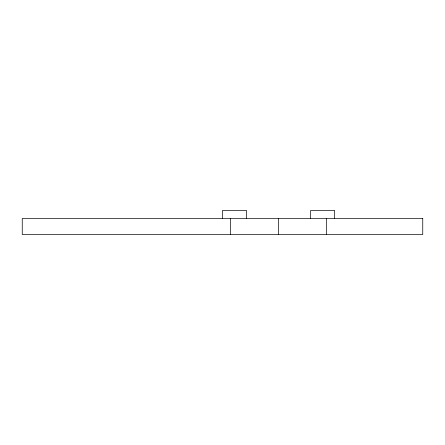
<?xml version="1.0" encoding="UTF-8"?>
<svg xmlns="http://www.w3.org/2000/svg" width="445" height="445" viewBox="0 0 445 445"><rect width="100%" height="100%" fill="white"/><g stroke="black" fill="none" stroke-linecap="round" stroke-linejoin="round"><path stroke-width="0.67" d="M334.64 218.495L334.64 210.485L310.61 210.485L310.61 218.495M326.63 218.495L326.63 234.515M278.57 218.495L278.57 234.515M246.53 218.495L246.53 210.485L222.5 210.485L222.5 218.495M230.51 218.495L230.51 234.515M422.75 218.495L22.25 218.495L22.25 234.515L422.75 234.515L422.75 218.495"/></g></svg>
